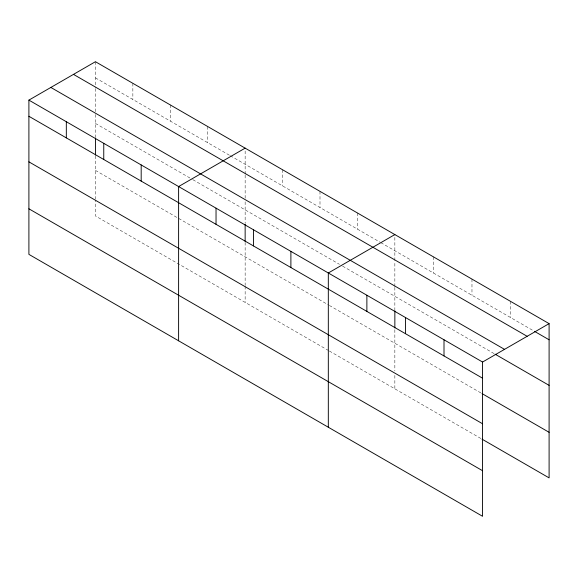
<?xml version="1.0" encoding="UTF-8"?>
<svg xmlns="http://www.w3.org/2000/svg" width="578" height="578" viewBox="0 0 578 578"><rect width="100%" height="100%" fill="white"/><g stroke="black" fill="none" stroke-linecap="round" stroke-linejoin="round"><path stroke-width="0.43" stroke-dasharray="2.89 2.17" d="M245.144 201.83L245.144 223.411M245.144 198.254L245.144 175.018M245.144 174.13L245.144 148.141M394.853 287.367L394.853 309.844M394.853 286.471L394.853 261.458M394.853 260.562L394.853 234.574M95.435 77.864L229.545 155.294M230.326 155.742L380.035 242.182M380.815 242.63L533.675 330.883M95.435 123.432L192.12 179.259M192.9 179.707L339.496 264.341M342.61 266.14L494.342 353.743M95.435 170.387L328.579 304.989M329.359 305.444L481.228 393.127M328.579 350.564L95.435 215.962L95.435 199.872M329.359 351.012L481.228 438.695M510.54 301.362L510.54 317.524M471.973 279.102L471.973 295.257M433.413 256.842L433.413 272.997M394.853 329.713L394.853 370.953M394.853 375.425L394.853 388.828M357.428 212.964L357.428 229.126M319.995 191.354L319.995 207.516M282.57 169.751L282.57 185.906M245.144 242.377L245.144 285.416M245.144 286.312L245.144 302.395M207.719 126.531L207.719 142.687M170.286 104.921L170.286 121.084M132.861 83.311L132.861 99.474M95.435 61.709L95.435 87.69M95.435 88.586L95.435 113.606M95.435 114.502L95.435 136.979M95.435 155.937L95.435 198.984"/><path stroke-width="0.87" d="M482.565 423.768L482.565 362.038L28.9 100.117L28.9 254.371L482.565 516.291L482.565 423.768L28.9 161.847M482.001 439.143L549.1 477.883L549.1 323.629L95.435 61.709L28.9 100.117M245.144 148.141L178.609 186.557L178.609 340.803M394.853 234.574L328.318 272.989L328.318 427.243M482.565 362.038L549.1 323.629M534.448 331.324L549.1 339.785M73.478 74.381L527.143 336.302M50.857 87.444L504.522 349.365M495.115 354.191L549.1 385.36M28.9 116.279L482.565 378.2M482.001 393.575L549.1 432.308M28.9 208.803L482.565 470.723M444.005 339.777L444.005 355.932M405.445 317.517L405.445 333.672M394.853 310.747L394.853 327.907M366.878 295.25L366.878 311.405M290.893 251.379L290.893 267.535M253.467 229.769L253.467 245.925M245.144 224.315L245.144 241.474M216.035 208.159L216.035 224.322M141.184 164.947L141.184 181.102M103.758 143.337L103.758 159.492M95.435 137.882L95.435 155.041M66.326 121.727L66.326 137.882"/></g></svg>
